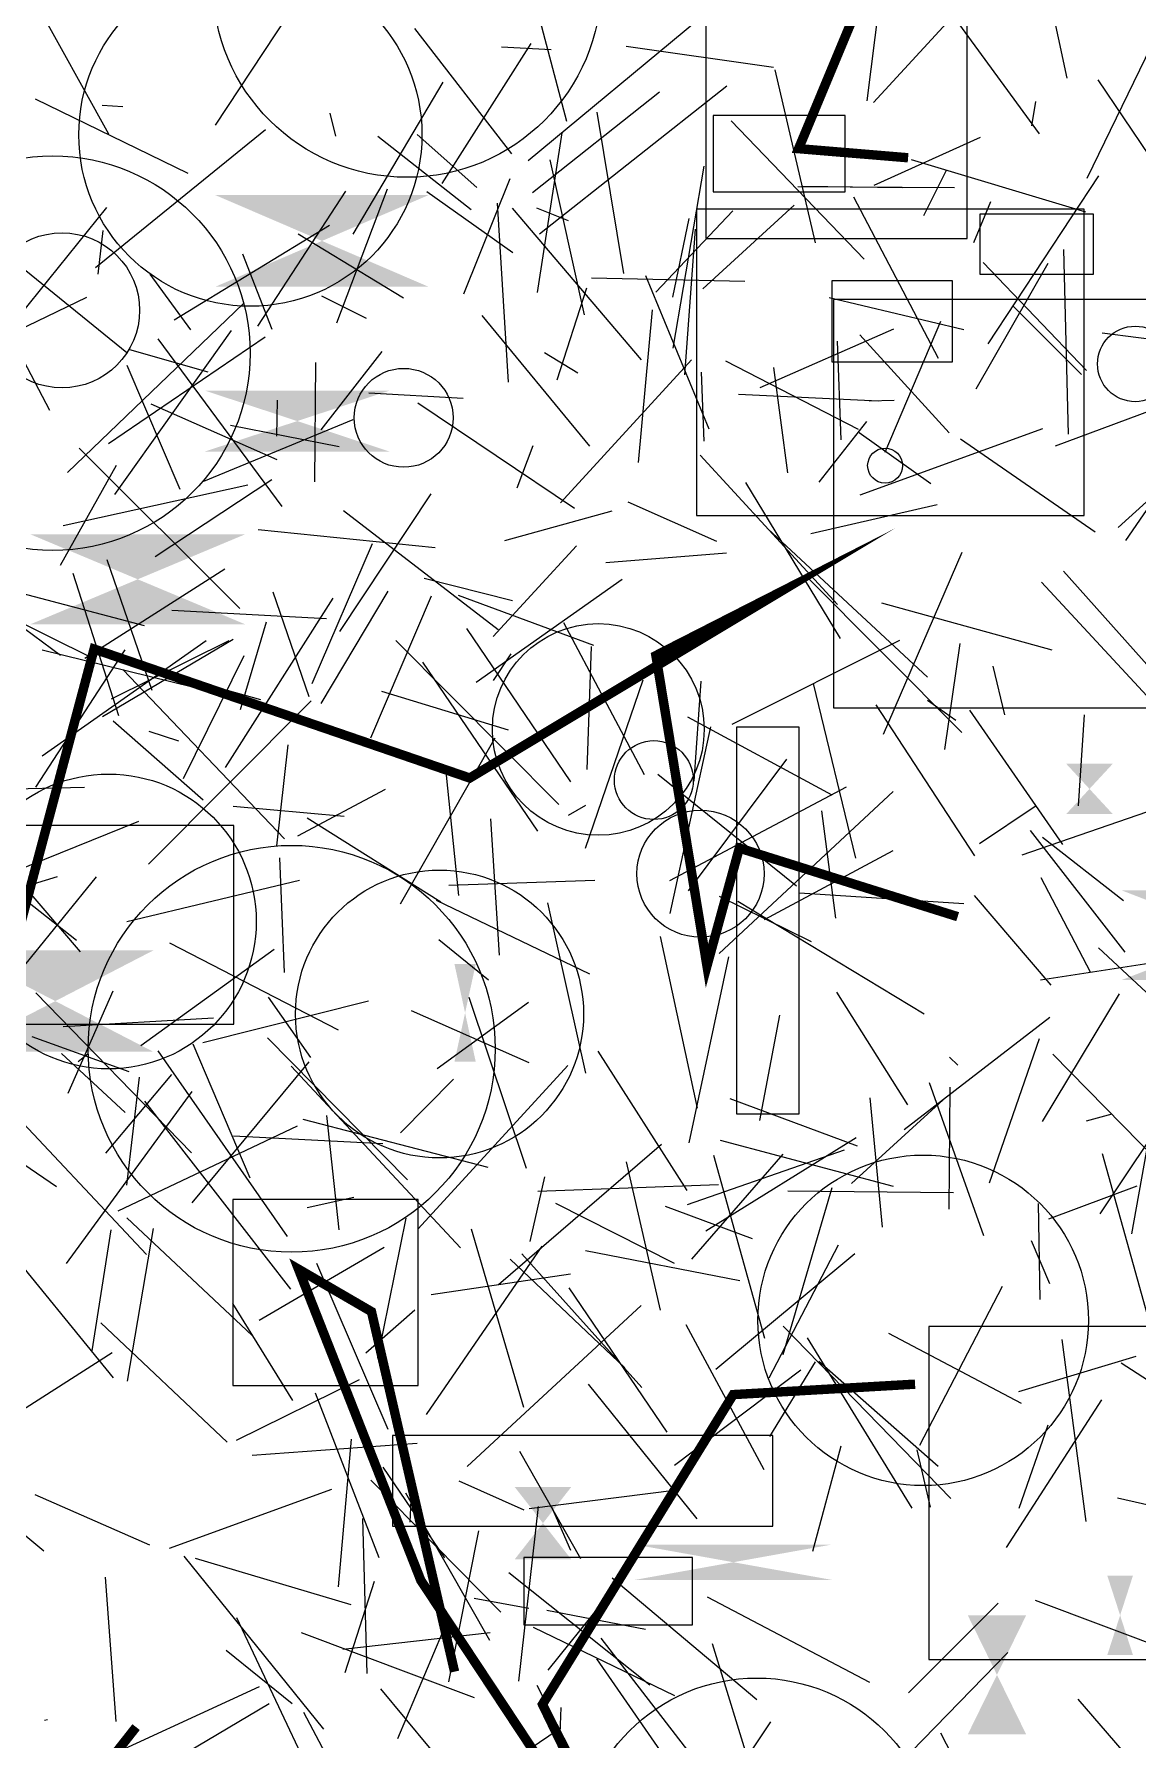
# Model space of a CAD drawing. Extents: x 39652501 to 39653363, y 39457785 to 39458687.
# Drawn here: x 39652606.8 to 39652665.5, y 39458073.1 to 39458163.8 of the extents above; entities that cross this region are included whole.
import ezdxf

# ---------------------------------------------------------------- set-up
doc = ezdxf.new("R2010")
doc.units = 0
doc.layers.get('0').update_dxf_attribs({"linetype": 'CONTINUOUS'})

msp = doc.modelspace()

# ---------------------------------------------------------------- linework, layer by layer
for p, q in [((39652660.0206, 39458169.5195), (39652651.4012, 39458160.1527)), ((39652659.936, 39458169.5524), (39652661.671, 39458161.4429)), ((39652632.9478, 39458167.2416), (39652635.0817, 39458159.1509)), ((39652660.2277, 39458158.4817), (39652653.959, 39458167.0716)), ((39652610.7534, 39458158.4563), (39652606.8076, 39458165.5866)), ((39652620.8906, 39458165.7559), (39652616.4137, 39458158.9331)), ((39652662.7596, 39458156.1149), (39652667.5756, 39458166.0698)), ((39652633.0531, 39458157.0609), (39652642.0652, 39458164.5442)), ((39652651.069, 39458160.2433), (39652651.7061, 39458165.2911)), ((39652627.0098, 39458164.0783), (39652632.1561, 39458157.4232)), ((39652633.1829, 39458163.2816), (39652628.4587, 39458155.8318)), ((39652634.2691, 39458162.9433), (39652631.6255, 39458163.0832)), ((39652646.0793, 39458162.0026), (39652638.2532, 39458163.1258)), ((39652646.1643, 39458161.8779), (39652648.2982, 39458152.6906)), ((39652623.7488, 39458153.1505), (39652628.519, 39458161.2254)), ((39652643.5974, 39458161.0241), (39652633.6535, 39458153.1382)), ((39652663.3296, 39458161.3469), (39652668.4642, 39458153.722)), ((39652606.8474, 39458160.3362), (39652614.9477, 39458156.3974)), ((39652610.4011, 39458160.0097), (39652611.5024, 39458159.934)), ((39652640.0211, 39458160.704), (39652633.2798, 39458155.3464)), ((39652660.0109, 39458160.1938), (39652659.7992, 39458158.8999)), ((39652622.4944, 39458159.5719), (39652622.8028, 39458158.3488)), ((39652638.1366, 39458151.0442), (39652636.7162, 39458159.6318)), ((39652650.9119, 39458151.8136), (39652643.8333, 39458159.164)), ((39652610.0503, 39458151.3665), (39652619.091, 39458158.7119)), ((39652625.0527, 39458158.3575), (39652630.0128, 39458154.4596)), ((39652630.3073, 39458155.6283), (39652627.1522, 39458158.4374)), ((39652634.8376, 39458158.5294), (39652633.5195, 39458150.0356)), ((39652651.4367, 39458155.7525), (39652657.0838, 39458158.3057)), ((39652634.1893, 39458157.0977), (39652636.0177, 39458148.8567)), ((39652640.7483, 39458147.0821), (39652642.4027, 39458156.7555)), ((39652653.4101, 39458157.1123), (39652662.6727, 39458154.3247)), ((39652654.0816, 39458154.138), (39652655.2831, 39458156.5465)), ((39652625.5545, 39458155.5409), (39652622.848, 39458148.4068)), ((39652629.6292, 39458149.9663), (39652632.0847, 39458156.11)), ((39652647.3851, 39458155.681), (39652655.6995, 39458155.6287)), ((39652652.9439, 39458155.6167), (39652647.6426, 39458155.6857)), ((39652657.4939, 39458147.3134), (39652663.3773, 39458156.2404)), ((39652605.5084, 39458148.1881), (39652610.6568, 39458154.5585)), ((39652623.3408, 39458155.4303), (39652618.6508, 39458148.2509)), ((39652627.6591, 39458155.405), (39652632.237, 39458152.1775)), ((39652631.9914, 39458145.2768), (39652631.4135, 39458154.8)), ((39652647.189, 39458154.6863), (39652642.3308, 39458150.2416)), ((39652654.8486, 39458146.5393), (39652650.3507, 39458155.1109)), ((39652657.6232, 39458154.8661), (39652656.7124, 39458152.6897)), ((39652602.4305, 39458154.3752), (39652611.709, 39458146.8464)), ((39652639.0632, 39458146.4557), (39652632.2052, 39458154.5313)), ((39652635.1803, 39458153.851), (39652633.5043, 39458154.5197)), ((39652639.8365, 39458150.0654), (39652643.9277, 39458154.3798)), ((39652640.7276, 39458149.7889), (39652641.6116, 39458153.971)), ((39652610.1819, 39458151.0193), (39652610.4621, 39458153.3355)), ((39652622.4867, 39458153.5995), (39652614.2288, 39458148.5668)), ((39652620.8137, 39458153.1586), (39652626.4129, 39458149.7528)), ((39652641.9229, 39458153.4176), (39652641.3556, 39458145.6581)), ((39652619.4377, 39458148.0783), (39652617.8853, 39458152.0742)), ((39652661.4936, 39458152.3376), (39652661.7421, 39458142.5034)), ((39652615.1131, 39458148.0567), (39652612.9509, 39458151.0149)), ((39652639.28, 39458150.9444), (39652642.6464, 39458142.7871)), ((39652656.8571, 39458144.9189), (39652660.6862, 39458151.5999)), ((39652657.231, 39458151.6365), (39652662.7188, 39458145.8986)), ((39652636.1406, 39458150.2781), (39652634.5645, 39458145.3745)), ((39652636.404, 39458150.8239), (39652644.563, 39458150.6386)), ((39652609.5716, 39458149.7772), (39652601.3644, 39458145.8076)), ((39652617.9045, 39458149.4503), (39652608.5604, 39458140.4705)), ((39652622.0647, 39458149.8601), (39652624.4384, 39458148.6777)), ((39652639.6337, 39458149.1155), (39652638.896, 39458141.0049)), ((39652649.0524, 39458149.7823), (39652656.2003, 39458148.081)), ((39652662.4505, 39458145.6867), (39652658.8301, 39458149.3223)), ((39652604.8154, 39458149.0921), (39652607.6006, 39458143.7747)), ((39652630.5832, 39458148.8268), (39652636.3093, 39458141.8659)), ((39652652.024, 39458141.5579), (39652654.972, 39458148.5214)), ((39652610.7356, 39458142.0098), (39652619.0606, 39458147.68)), ((39652617.2561, 39458148.0186), (39652611.0586, 39458139.2916)), ((39652619.974, 39458138.6528), (39652613.3834, 39458147.586)), ((39652645.3761, 39458144.9915), (39652652.4862, 39458148.1164)), ((39652649.6829, 39458142.2086), (39652649.4928, 39458147.4542)), ((39652655.4148, 39458142.5843), (39652650.6708, 39458147.788)), ((39652668.5529, 39458147.2218), (39652663.5558, 39458147.8852)), ((39652611.8458, 39458147.0033), (39652616.0159, 39458145.8192)), ((39652622.0436, 39458142.7374), (39652625.2821, 39458146.9035)), ((39652633.9182, 39458146.8591), (39652635.6763, 39458145.7601)), ((39652634.7718, 39458138.8603), (39652641.7331, 39458146.4545)), ((39652643.531, 39458146.4074), (39652650.5776, 39458142.7694)), ((39652614.5536, 39458139.5651), (39652611.7307, 39458146.1572)), ((39652621.7009, 39458139.9747), (39652621.7594, 39458146.3184)), ((39652642.242, 39458145.7959), (39652642.3792, 39458142.1431)), ((39652646.8545, 39458140.4418), (39652646.1087, 39458146.0579)), ((39652664.4153, 39458137.5372), (39652673.4465, 39458145.7986)), ((39652629.5869, 39458144.402), (39652624.5663, 39458144.6794)), ((39652651.6592, 39458144.2578), (39652644.2266, 39458144.6203)), ((39652661.0808, 39458141.8935), (39652668.9069, 39458144.7931)), ((39652619.6948, 39458141.1362), (39652612.9978, 39458144.1048)), ((39652619.7107, 39458144.3079), (39652619.6664, 39458142.406)), ((39652627.179, 39458144.1697), (39652635.5157, 39458138.5734)), ((39652651.1786, 39458144.2758), (39652652.4973, 39458144.3126)), ((39652669.9511, 39458144.3592), (39652664.7936, 39458136.8462)), ((39652623.7291, 39458143.272), (39652615.7944, 39458139.9827)), ((39652622.9899, 39458141.8264), (39652617.2142, 39458142.9615)), ((39652648.5064, 39458139.9608), (39652651.0498, 39458143.1818)), ((39652650.6917, 39458139.2862), (39652660.3946, 39458142.805)), ((39652632.4624, 39458139.6537), (39652633.3098, 39458141.9055)), ((39652654.442, 39458139.8626), (39652650.6326, 39458142.5838)), ((39652663.1763, 39458137.3008), (39652656.0339, 39458142.2335)), ((39652609.1784, 39458141.7705), (39652617.716, 39458133.239)), ((39652649.482, 39458133.4506), (39652642.1824, 39458141.3986)), ((39652611.1509, 39458140.8335), (39652608.1628, 39458135.5141)), ((39652619.4276, 39458140.0846), (39652613.2249, 39458135.9833)), ((39652608.3234, 39458137.643), (39652618.1519, 39458139.8111)), ((39652623.0284, 39458132.0028), (39652627.8826, 39458139.3328)), ((39652649.6474, 39458131.6387), (39652644.6122, 39458139.944)), ((39652631.4435, 39458132.102), (39652623.235, 39458138.4302)), ((39652631.8083, 39458136.8431), (39652637.5182, 39458138.4322)), ((39652638.3495, 39458138.9049), (39652643.0511, 39458136.8115)), ((39652648.0661, 39458137.2291), (39652654.7858, 39458138.7667)), ((39652628.109, 39458136.4583), (39652618.6954, 39458137.4247)), ((39652645.7856, 39458137.4757), (39652654.2734, 39458129.5888)), ((39652621.5687, 39458129.2522), (39652624.7669, 39458136.6882)), ((39652631.1921, 39458131.7418), (39652635.6182, 39458136.5762)), ((39652600.6941, 39458136.2866), (39652608.1932, 39458130.7602)), ((39652610.651, 39458135.8419), (39652613.0489, 39458128.8861)), ((39652643.5911, 39458136.1738), (39652637.1793, 39458135.669)), ((39652656.091, 39458136.2118), (39652651.9162, 39458126.5268)), ((39652604.0536, 39458134.5982), (39652612.6383, 39458132.3299)), ((39652611.2854, 39458127.5338), (39652608.8595, 39458135.0999)), ((39652616.9135, 39458135.3346), (39652609.4856, 39458130.5719)), ((39652632.2082, 39458133.6434), (39652627.5229, 39458134.837)), ((39652638.04, 39458134.7694), (39652630.2724, 39458129.293)), ((39652647.7922, 39458134.9822), (39652656.0936, 39458126.6407)), ((39652666.1647, 39458128.3441), (39652660.3349, 39458134.6348)), ((39652669.7617, 39458125.9573), (39652661.4997, 39458135.2112)), ((39652616.9557, 39458124.7767), (39652622.6722, 39458133.7837)), ((39652621.4101, 39458128.5388), (39652619.4875, 39458134.0969)), ((39652622.0354, 39458128.1756), (39652625.5992, 39458134.1486)), ((39652627.8951, 39458133.8991), (39652624.6553, 39458126.3329)), ((39652629.3235, 39458133.9349), (39652636.5174, 39458131.2806)), ((39652604.4174, 39458133.3221), (39652610.0105, 39458130.5377)), ((39652622.33, 39458132.6763), (39652614.1077, 39458133.1265)), ((39652660.9039, 39458131.0263), (39652651.8473, 39458133.5243)), ((39652619.1166, 39458132.5039), (39652617.7329, 39458127.8492)), ((39652635.3105, 39458124.0152), (39652629.7798, 39458132.1742)), ((39652634.9155, 39458132.4978), (39652639.2044, 39458124.4042)), ((39652611.6113, 39458131.0288), (39652606.8528, 39458123.7241)), ((39652615.9205, 39458131.5074), (39652607.2022, 39458125.3877)), ((39652607.2151, 39458131.0421), (39652615.1993, 39458129.0754)), ((39652617.3551, 39458131.5901), (39652610.4124, 39458127.4681)), ((39652617.1413, 39458131.5113), (39652610.8849, 39458128.41)), ((39652634.6804, 39458122.816), (39652626.008, 39458131.5382)), ((39652636.3963, 39458131.2097), (39652636.1696, 39458124.6715)), ((39652652.7844, 39458131.5238), (39652643.864, 39458127.0645)), ((39652655.1913, 39458125.7388), (39652656.0035, 39458131.3762)), ((39652618.833, 39458128.3724), (39652610.9765, 39458130.5714)), ((39652617.9247, 39458130.7131), (39652614.7048, 39458124.1811)), ((39652627.4265, 39458130.3822), (39652633.5388, 39458121.3849)), ((39652631.1979, 39458129.4002), (39652632.139, 39458130.8201)), ((39652657.7395, 39458130.1725), (39652658.3725, 39458127.5811)), ((39652620.099, 39458120.9882), (39652611.5033, 39458129.9863)), ((39652639.1329, 39458129.4255), (39652636.0769, 39458120.4648)), ((39652641.8623, 39458124.0576), (39652642.2375, 39458129.3649)), ((39652650.4553, 39458119.9584), (39652648.2035, 39458129.2392)), ((39652621.5086, 39458128.3243), (39652612.8585, 39458119.6371)), ((39652632.0039, 39458126.7681), (39652625.2654, 39458128.8128)), ((39652654.2685, 39458128.3529), (39652655.7763, 39458127.3004)), ((39652649.2105, 39458123.3038), (39652641.5263, 39458127.447)), ((39652651.5165, 39458128.1137), (39652656.7715, 39458120.0778)), ((39652661.471, 39458120.6869), (39652656.5155, 39458127.8274)), ((39652662.2914, 39458122.7422), (39652662.6225, 39458127.573)), ((39652615.7701, 39458123.0328), (39652610.9923, 39458127.2483)), ((39652614.4743, 39458126.1867), (39652612.8998, 39458126.6849)), ((39652642.7433, 39458126.9489), (39652640.5677, 39458117.0166)), ((39652620.2677, 39458125.9748), (39652619.6742, 39458120.6181)), ((39652631.2724, 39458126.3342), (39652626.234, 39458117.5062)), ((39652641.5682, 39458118.2249), (39652646.7875, 39458125.2252)), ((39652604.9682, 39458123.6232), (39652609.4641, 39458123.735)), ((39652628.6852, 39458124.3748), (39652629.3441, 39458117.9739)), ((39652647.3072, 39458118.464), (39652639.9432, 39458124.4018)), ((39652649.942, 39458123.7378), (39652640.5576, 39458118.7536)), ((39652620.806, 39458121.1428), (39652625.4566, 39458123.6174)), ((39652643.196, 39458114.8924), (39652652.4526, 39458123.4951)), ((39652612.3279, 39458121.9066), (39652603.5635, 39458118.3555)), ((39652617.3691, 39458122.7274), (39652623.259, 39458122.1808)), ((39652621.301, 39458122.0916), (39652628.3977, 39458117.6275)), ((39652631.5276, 39458114.7985), (39652631.0622, 39458122.0492)), ((39652636.0963, 39458122.758), (39652635.1735, 39458122.2207)), ((39652649.3941, 39458116.7637), (39652648.6607, 39458122.4678)), ((39652659.9864, 39458122.7094), (39652657.0321, 39458120.7196)), ((39652659.3116, 39458120.1253), (39652665.9368, 39458122.4281)), ((39652664.7868, 39458114.9498), (39652659.7541, 39458121.4181)), ((39652660.3911, 39458121.0721), (39652664.6969, 39458117.7086)), ((39652604.7197, 39458120.232), (39652609.2233, 39458114.9778)), ((39652652.4272, 39458120.3533), (39652645.5918, 39458116.6761)), ((39652609.0429, 39458115.5683), (39652604.1882, 39458119.4046)), ((39652619.825, 39458119.9815), (39652620.0674, 39458113.8772)), ((39652599.4281, 39458116.3871), (39652608.0278, 39458118.975)), ((39652603.3413, 39458110.65), (39652610.0966, 39458118.9566)), ((39652620.8963, 39458118.7682), (39652611.7076, 39458116.5711)), ((39652628.8328, 39458118.5182), (39652636.5898, 39458118.781)), ((39652662.9287, 39458113.8833), (39652660.3217, 39458118.9171)), ((39652636.3251, 39458113.7904), (39652628.1772, 39458117.7016)), ((39652634.0715, 39458117.578), (39652636.0857, 39458108.525)), ((39652643.2061, 39458117.9255), (39652648.0878, 39458115.5187)), ((39652654.1027, 39458111.6541), (39652644.1873, 39458117.6475)), ((39652656.1953, 39458117.5335), (39652647.4761, 39458118.0922)), ((39652660.8414, 39458113.1951), (39652656.7769, 39458117.9623)), ((39652630.9436, 39458113.4686), (39652628.3017, 39458115.617)), ((39652640.0614, 39458115.7886), (39652642.0308, 39458106.6667)), ((39652612.4552, 39458109.9838), (39652619.5387, 39458115.1153)), ((39652613.985, 39458115.4552), (39652622.9417, 39458110.8178)), ((39652641.5994, 39458104.8176), (39652643.7092, 39458114.7033)), ((39652663.3699, 39458115.1913), (39652669.959, 39458109.0256)), ((39652660.2815, 39458113.4765), (39652666.036, 39458114.3674)), ((39652610.9725, 39458112.8793), (39652608.5707, 39458107.4445)), ((39652653.2188, 39458106.8331), (39652649.4559, 39458112.8318)), ((39652606.869, 39458112.7998), (39652615.1415, 39458104.2861)), ((39652624.5533, 39458112.3486), (39652615.7557, 39458110.1312)), ((39652621.4846, 39458109.3506), (39652619.2506, 39458112.5643)), ((39652628.2084, 39458108.7765), (39652633.0573, 39458112.3048)), ((39652632.9637, 39458103.4443), (39652629.91, 39458112.5433)), ((39652664.4672, 39458112.7418), (39652660.3653, 39458105.9434)), ((39652608.32, 39458111.0018), (39652616.3099, 39458111.4554)), ((39652633.0901, 39458109.0675), (39652626.844, 39458111.8286)), ((39652645.366, 39458105.9936), (39652646.4182, 39458111.6047)), ((39652660.766, 39458111.484), (39652653.0271, 39458105.4987)), ((39652606.6604, 39458110.4711), (39652611.8201, 39458108.6169)), ((39652626.6291, 39458102.8382), (39652619.1832, 39458110.3962)), ((39652657.5718, 39458102.6793), (39652660.2177, 39458110.3566)), ((39652669.5776, 39458110.2661), (39652663.4371, 39458101.0323)), ((39652608.2431, 39458109.5661), (39652611.6159, 39458106.4267)), ((39652609.6523, 39458109.553), (39652609.1185, 39458109.1214)), ((39652613.3593, 39458109.7094), (39652620.2338, 39458099.8268)), ((39652618.2649, 39458102.9305), (39652615.2461, 39458110.0701)), ((39652641.5023, 39458102.2764), (39652636.77, 39458109.6946)), ((39652655.8896, 39458108.9431), (39652655.4465, 39458109.3637)), ((39652660.9385, 39458109.5354), (39652667.4346, 39458102.8868)), ((39652612.7537, 39458098.8682), (39652603.4897, 39458108.7317)), ((39652614.0802, 39458108.4422), (39652610.5715, 39458104.2716)), ((39652611.7084, 39458102.5658), (39652612.3845, 39458108.3121)), ((39652615.1808, 39458101.6297), (39652621.4123, 39458109.1243)), ((39652629.4403, 39458099.2282), (39652620.4417, 39458108.8925)), ((39652635.1558, 39458108.9256), (39652627.1993, 39458100.2383)), ((39652608.4964, 39458098.3976), (39652615.1851, 39458107.5494)), ((39652626.2653, 39458105.3544), (39652629.0673, 39458108.2053)), ((39652657.2618, 39458099.8757), (39652654.3805, 39458107.9999)), ((39652655.4297, 39458101.2936), (39652655.4831, 39458107.7732)), ((39652666.5507, 39458107.9636), (39652665.1105, 39458099.9735)), ((39652601.2756, 39458107.0713), (39652607.9724, 39458102.4964)), ((39652612.646, 39458107.0276), (39652620.4198, 39458097.0294)), ((39652650.5485, 39458104.6314), (39652643.7801, 39458107.1549)), ((39652650.2342, 39458102.6539), (39652655.11, 39458107.1027)), ((39652651.2103, 39458107.2134), (39652651.8641, 39458100.326)), ((39652620.7699, 39458105.704), (39652611.2359, 39458101.1848)), ((39652621.0732, 39458106.0722), (39652630.8975, 39458103.5202)), ((39652622.3319, 39458106.2656), (39652622.9844, 39458100.1933)), ((39652664.0721, 39458106.3425), (39652662.7142, 39458105.9714)), ((39652617.383, 39458105.1835), (39652625.3115, 39458104.7756)), ((39652640.1258, 39458104.7289), (39652631.4654, 39458097.2619)), ((39652642.4876, 39458100.1312), (39652650.4794, 39458105.0968)), ((39652652.4623, 39458102.4911), (39652643.2628, 39458104.9441)), ((39652638.2606, 39458103.7991), (39652640.0553, 39458095.9181)), ((39652649.8482, 39458104.4319), (39652641.4898, 39458101.5115)), ((39652646.5767, 39458104.2046), (39652641.722, 39458098.6202)), ((39652645.6279, 39458094.413), (39652642.9094, 39458104.1354)), ((39652663.5507, 39458104.2413), (39652666.1796, 39458094.8487)), ((39652633.1593, 39458099.5701), (39652633.9387, 39458103.0081)), ((39652621.2991, 39458101.3759), (39652623.7815, 39458101.9212)), ((39652643.1696, 39458102.5786), (39652633.5524, 39458102.231)), ((39652646.5935, 39458093.5509), (39652649.2009, 39458102.4464)), ((39652655.6589, 39458102.1556), (39652646.8519, 39458102.2438)), ((39652665.4039, 39458102.5051), (39652660.6954, 39458100.7487)), ((39652603.4734, 39458101.5298), (39652610.9883, 39458092.3175)), ((39652634.4992, 39458101.6134), (39652640.8087, 39458098.4224)), ((39652640.3248, 39458101.4523), (39652644.9537, 39458099.7289)), ((39652660.2666, 39458096.4793), (39652660.1775, 39458101.5912)), ((39652610.8572, 39458100.1843), (39652609.8511, 39458093.7583)), ((39652611.7175, 39458100.8218), (39652618.365, 39458094.5582)), ((39652613.1036, 39458100.254), (39652611.7337, 39458092.1427)), ((39652626.5489, 39458100.8048), (39652625.0296, 39458093.3652)), ((39652630.0194, 39458100.2359), (39652632.7983, 39458090.7572)), ((39652625.3882, 39458099.2484), (39652618.7426, 39458095.3604)), ((39652627.649, 39458090.3636), (39652633.7866, 39458099.3124)), ((39652649.5176, 39458099.3744), (39652645.8363, 39458092.303)), ((39652659.7826, 39458099.6201), (39652660.7575, 39458097.3317)), ((39652621.7951, 39458098.4206), (39652625.5833, 39458089.5909)), ((39652632.0928, 39458098.6254), (39652638.1898, 39458092.8479)), ((39652632.7017, 39458098.9027), (39652639.0869, 39458091.7939)), ((39652644.2937, 39458097.4692), (39652636.098, 39458099.066)), ((39652643.0196, 39458092.772), (39652650.401, 39458098.9298)), ((39652627.8883, 39458096.739), (39652635.3033, 39458097.8403)), ((39652640.4267, 39458089.4338), (39652635.2213, 39458097.1031)), ((39652653.859, 39458088.7424), (39652658.2496, 39458097.1885)), ((39652620.5282, 39458091.1064), (39652617.3513, 39458096.2638)), ((39652627.016, 39458095.9159), (39652624.4077, 39458093.6302)), ((39652639.0473, 39458096.1575), (39652629.797, 39458087.5905)), ((39652610.3246, 39458095.2337), (39652617.0517, 39458088.902)), ((39652641.4293, 39458095.1457), (39652645.5689, 39458087.439)), ((39652646.5921, 39458095.0665), (39652655.5129, 39458085.898)), ((39652659.276, 39458090.953), (39652652.2116, 39458094.6655)), ((39652647.8681, 39458094.4358), (39652653.4438, 39458085.3871)), ((39652662.6985, 39458084.681), (39652661.4284, 39458094.3493)), ((39652601.2741, 39458087.504), (39652610.9272, 39458093.6619)), ((39652648.2968, 39458093.1697), (39652645.872, 39458089.1966)), ((39652654.839, 39458087.6069), (39652648.4966, 39458093.185)), ((39652665.3539, 39458093.4488), (39652659.1155, 39458091.5697)), ((39652671.998, 39458088.2692), (39652664.5707, 39458093.1006)), ((39652624.0679, 39458092.2016), (39652617.5216, 39458088.9868)), ((39652642.0223, 39458084.8102), (39652636.2595, 39458091.9828)), ((39652647.5393, 39458092.7317), (39652640.8182, 39458087.6493)), ((39652621.7273, 39458091.5203), (39652625.1008, 39458082.7578)), ((39652663.5218, 39458091.1462), (39652658.4493, 39458083.2926)), ((39652660.6717, 39458089.7895), (39652659.1319, 39458085.368)), ((39652607.2972, 39458083.1016), (39652600.36, 39458088.8535)), ((39652627.1376, 39458088.8151), (39652618.3747, 39458088.1798)), ((39652622.9567, 39458081.1908), (39652623.6552, 39458089.0534)), ((39652632.5878, 39458088.4127), (39652635.8243, 39458082.7065)), ((39652648.1742, 39458083.0917), (39652649.6873, 39458088.7013)), ((39652653.711, 39458088.49), (39652654.4076, 39458085.4422)), ((39652625.3194, 39458087.5711), (39652628.6055, 39458082.7499)), ((39652624.6802, 39458086.8757), (39652631.5968, 39458079.8509)), ((39652626.855, 39458086.9804), (39652626.7605, 39458084.6458)), ((39652632.8315, 39458085.2808), (39652629.3797, 39458086.8121)), ((39652606.8205, 39458086.1058), (39652612.9176, 39458083.4368)), ((39652613.9783, 39458083.2558), (39652622.6149, 39458086.3925)), ((39652626.5215, 39458086.1942), (39652630.9872, 39458078.3574)), ((39652633.0973, 39458085.3676), (39652640.952, 39458086.3516)), ((39652669.8544, 39458084.6785), (39652664.3793, 39458085.9184)), ((39652624.2428, 39458084.8334), (39652624.4776, 39458076.5829)), ((39652632.5479, 39458076.1886), (39652633.5981, 39458085.4671)), ((39652634.2786, 39458085.4573), (39652635.2863, 39458083.1578)), ((39652630.4087, 39458084.1735), (39652628.8025, 39458076.1487)), ((39652614.7468, 39458082.8227), (39652622.1646, 39458073.623)), ((39652623.6435, 39458080.24), (39652615.3632, 39458082.7046)), ((39652610.5577, 39458081.7195), (39652611.1193, 39458074.0279)), ((39652624.8513, 39458081.482), (39652623.2911, 39458076.6233)), ((39652639.5101, 39458075.9726), (39652632.0104, 39458081.9412)), ((39652637.5127, 39458081.6827), (39652645.1959, 39458075.2028)), ((39652633.0862, 39458080.0378), (39652630.1746, 39458080.5842)), ((39652636.9355, 39458080.3079), (39652634.0984, 39458076.7583)), ((39652642.5635, 39458080.6676), (39652651.1867, 39458076.1293)), ((39652653.2592, 39458075.5596), (39652658.0263, 39458080.3373)), ((39652668.0026, 39458077.4582), (39652660.0136, 39458080.4659)), ((39652621.1217, 39458071.998), (39652617.5626, 39458079.5449)), ((39652634.0282, 39458079.9529), (39652639.2738, 39458078.9467)), ((39652620.9823, 39458078.7745), (39652630.1805, 39458075.3075)), ((39652631.0215, 39458078.7558), (39652623.1925, 39458077.8678)), ((39652628.4953, 39458078.781), (39652626.0968, 39458073.1136)), ((39652640.8443, 39458075.3968), (39652633.3343, 39458079.0443)), ((39652644.4115, 39458068.7797), (39652636.9334, 39458078.4721)), ((39652620.5022, 39458074.9802), (39652616.997, 39458077.8044)), ((39652642.8168, 39458078.1803), (39652645.55, 39458069.3699)), ((39652658.5402, 39458077.7033), (39652650.528, 39458069.4782)), ((39652643.0706, 39458068.1602), (39652636.6902, 39458077.3645)), ((39652609.0726, 39458071.4321), (39652618.7581, 39458075.8967)), ((39652633.4462, 39458065.8541), (39652625.2094, 39458075.7664)), ((39652633.5101, 39458075.969), (39652637.6863, 39458067.7926)), ((39652619.2685, 39458074.9743), (39652610.3031, 39458069.6618)), ((39652634.7761, 39458074.7856), (39652634.4946, 39458067.2917)), ((39652669.2906, 39458067.0917), (39652662.2758, 39458075.2305)), ((39652607.5, 39458074.1301), (39652607.3412, 39458074.0937)), ((39652624.9647, 39458067.2605), (39652621.1129, 39458074.519)), ((39652640.3757, 39458065.679), (39652645.9362, 39458074.0121)), ((39652634.6977, 39458073.6253), (39652628.8563, 39458069.6978)), ((39652654.9586, 39458073.4323), (39652657.6667, 39458068.2133))]:
    msp.add_line(p, q)
at = {"const_width": 0.5}
for points in [[(39652641.7691, 39458199.6214), (39652643.0605, 39458188.9043), (39652641.1867, 39458194.8254), (39652661.1675, 39458211.0471), (39652674.1455, 39458193.6897), (39652655.6882, 39458177.5648), (39652647.4185, 39458157.6926), (39652653.2402, 39458157.2074)], [(39652604.6461, 39458111.1516), (39652609.9701, 39458131.079), (39652629.9379, 39458124.2178), (39652646.1845, 39458133.9712), (39652639.8357, 39458130.7312), (39652642.5492, 39458114.2282), (39652644.2702, 39458120.4917), (39652655.8762, 39458116.8432)], [(39652629.1304, 39458076.6867), (39652624.7151, 39458095.8372), (39652620.8384, 39458098.0928), (39652627.3374, 39458081.5458), (39652639.5391, 39458063.0792), (39652633.8067, 39458074.9492), (39652643.9456, 39458091.423), (39652653.6106, 39458091.9786)], [(39652571.4755, 39458029.5051), (39652575.7618, 39458022.4165), (39652581.3849, 39458038.2135), (39652584.8609, 39458031.8318), (39652589.116, 39458050.8933), (39652581.4569, 39458064.48), (39652597.0948, 39458054.5189), (39652612.2035, 39458073.7386)]]:
    msp.add_lwpolyline(points, dxfattribs=at)
for centre, radius in [((39652672.8415, 39458173.9704), 11.1854), ((39652626.6075, 39458166.4968), 10.3283), ((39652618.2779, 39458158.43), 9.1193), ((39652607.7721, 39458146.8136), 10.49), ((39652608.2667, 39458149.0943), 4.1228), ((39652665.3145, 39458146.2418), 2.0073), ((39652626.4283, 39458143.3768), 2.6295), ((39652652.0197, 39458140.8338), 0.9295), ((39652636.7716, 39458126.8005), 5.6294), ((39652639.724, 39458124.1079), 2.0973), ((39652610.7486, 39458116.5884), 7.8414), ((39652642.2031, 39458119.1263), 3.3792), ((39652620.4724, 39458109.8152), 10.8194), ((39652628.3329, 39458111.6664), 7.6551), ((39652654.0402, 39458095.373), 8.7883), ((39652645.2045, 39458066.7657), 9.5834)]:
    msp.add_circle(centre, radius)
for points in [[(39652616.416, 39458150.3469), (39652627.7513, 39458150.3469), (39652627.7513, 39458155.2223), (39652616.416, 39458155.2223)], [(39652615.8451, 39458141.5779), (39652625.692, 39458141.5779), (39652625.692, 39458144.8288), (39652615.8451, 39458144.8288)], [(39652606.5749, 39458132.3906), (39652618.0099, 39458132.3906), (39652618.0099, 39458137.1842), (39652606.5749, 39458137.1842)], [(39652661.6412, 39458122.2977), (39652664.123, 39458122.2977), (39652664.123, 39458124.9794), (39652661.6412, 39458124.9794)], [(39652664.5835, 39458113.4717), (39652676.8767, 39458113.4717), (39652676.8767, 39458118.247), (39652664.5835, 39458118.247)], [(39652602.6939, 39458109.6548), (39652613.1253, 39458109.6548), (39652613.1253, 39458115.0514), (39652602.6939, 39458115.0514)], [(39652629.1255, 39458109.1241), (39652630.2583, 39458109.1241), (39652630.2583, 39458114.3255), (39652629.1255, 39458114.3255)], [(39652632.3225, 39458082.6533), (39652635.3407, 39458082.6533), (39652635.3407, 39458086.5171), (39652632.3225, 39458086.5171)], [(39652638.7243, 39458081.5704), (39652649.1779, 39458081.5704), (39652649.1779, 39458083.4455), (39652638.7243, 39458083.4455)], [(39652663.8299, 39458077.5747), (39652665.1926, 39458077.5747), (39652665.1926, 39458081.7924), (39652663.8299, 39458081.7924)], [(39652656.4168, 39458073.3579), (39652659.5136, 39458073.3579), (39652659.5136, 39458079.6761), (39652656.4168, 39458079.6761)]]:
    msp.add_solid(points)
for points in [[(39652642.4905, 39458152.9077), (39652656.389, 39458152.9077), (39652656.389, 39458170.9509), (39652642.4905, 39458170.9509)], [(39652642.8736, 39458155.401), (39652649.8895, 39458155.401), (39652649.8895, 39458159.4621), (39652642.8736, 39458159.4621)], [(39652641.9897, 39458138.1783, 19730366.2), (39652662.595, 39458138.1783, 19730366.2), (39652662.595, 39458154.4781, 19730366.2), (39652641.9897, 39458154.4781, 19730366.2)], [(39652657.046, 39458151.011), (39652663.1023, 39458151.011), (39652663.1023, 39458154.2116), (39652657.046, 39458154.2116)], [(39652649.1807, 39458146.3572), (39652655.5992, 39458146.3572), (39652655.5992, 39458150.6687), (39652649.1807, 39458150.6687)], [(39652649.2835, 39458127.9542), (39652670.2148, 39458127.9542), (39652670.2148, 39458149.6689), (39652649.2835, 39458149.6689)], [(39652644.1174, 39458106.3529, 19730366.2), (39652647.454, 39458106.3529, 19730366.2), (39652647.454, 39458126.9215, 19730366.2), (39652644.1174, 39458126.9215, 19730366.2)], [(39652600.7868, 39458111.1301), (39652617.4047, 39458111.1301), (39652617.4047, 39458121.6863), (39652600.7868, 39458121.6863)], [(39652617.3421, 39458091.9028), (39652627.1996, 39458091.9028), (39652627.1996, 39458101.8092), (39652617.3421, 39458101.8092)], [(39652654.3473, 39458077.3344), (39652668.9647, 39458077.3344), (39652668.9647, 39458095.0426), (39652654.3473, 39458095.0426)], [(39652625.8294, 39458084.4342), (39652646.0479, 39458084.4342), (39652646.0479, 39458089.2501), (39652625.8294, 39458089.2501)], [(39652632.818, 39458079.1698), (39652641.7722, 39458079.1698), (39652641.7722, 39458082.7526), (39652632.818, 39458082.7526)]]:
    msp.add_3dface(points)

doc.saveas('drawing.dxf')
